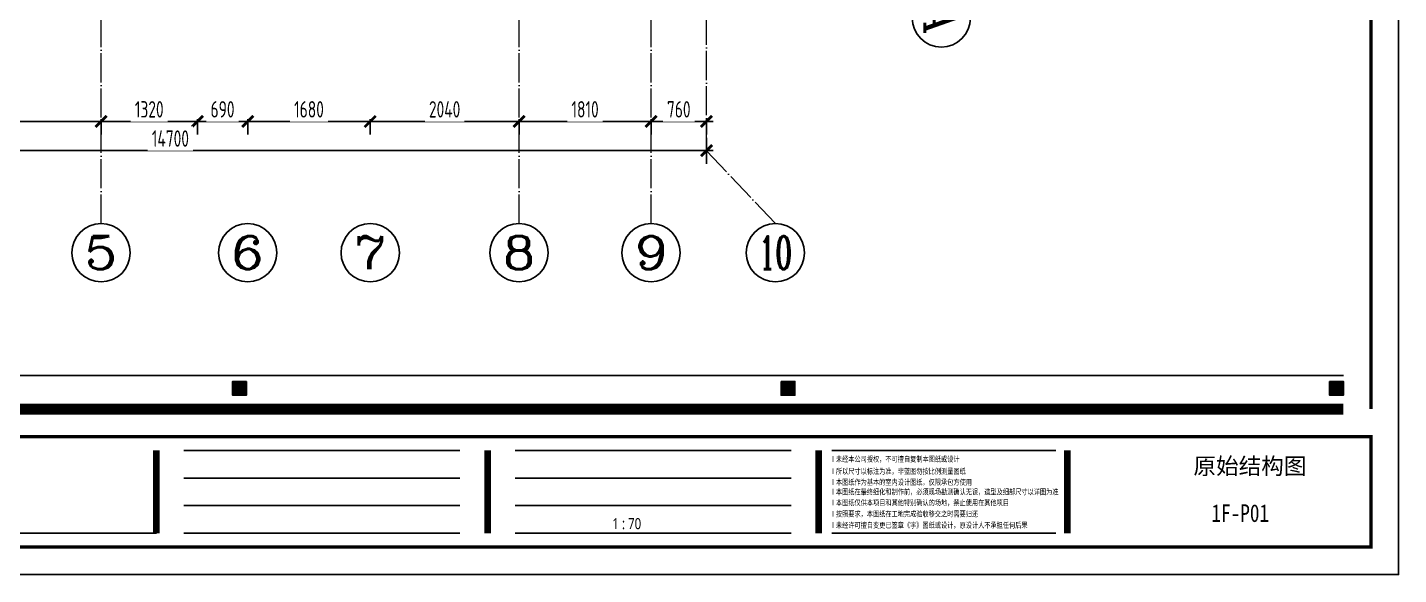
# Model space of a CAD drawing. Header units: inches. Extents: x -50945 to 250244, y -404780 to 18493.
# Drawn here: x 91484 to 110283, y -26458 to -18956 of the extents above; entities that cross this region are included whole.
import ezdxf
from ezdxf.enums import TextEntityAlignment as Align

# ---------------------------------------------------------------- set-up
doc = ezdxf.new("R2010")
doc.units = ezdxf.units.IN
doc.header["$MEASUREMENT"] = 0
doc.linetypes.add('DOTE', pattern=[2.42, 2, -0.2, 0.02, -0.2])
for name, color, linetype in [('0 @ 1 (1)', 7, 'Continuous'), ('15开关布置图-YJ', 2, 'Continuous'), ('AXIS', 1, 'Continuous'), ('AXIS_TEXT', 7, 'Continuous'), ('A图框', 7, 'Continuous'), ('D-ARCHI', 250, 'Continuous'), ('外标注', 50, 'Continuous')]:
    doc.layers.add(name, color=color, linetype=linetype)
doc.styles.add('04.YBC-外标注3.0', font='', dxfattribs={"width": 0.8, "height": 3})
doc.styles.add('05.YBC-内标注2.5', font='', dxfattribs={"width": 0.8, "height": 2.5})
doc.styles.add('_TCH_AXIS', font='COMPLEX', dxfattribs={"bigfont": 'GBCBIG'})
doc.styles.add('COMPLEX', font='COMPLEX')
doc.styles.add('HBA-DIMT', font='ARCHS.SHX', dxfattribs={"width": 0.8})
doc.styles.get("Standard").update_dxf_attribs({"font": 'Arial.ttf'})
doc.styles.add('宋体', font='', dxfattribs={"width": 0.8})
doc.styles.get('04.YBC-外标注3.0').set_extended_font_data('SimSun')
doc.styles.get('05.YBC-内标注2.5').set_extended_font_data('SimSun')
doc.styles.get('宋体').set_extended_font_data('SimSun')
doc.dimstyles.new('HBA_40', dxfattribs={"dimscale": 50, "dimtxt": 2.5, "dimasz": 0.1, "dimexe": 2, "dimexo": 2.5, "dimgap": 0.6, "dimtad": 1, "dimdec": 0, "dimrnd": 5, "dimzin": 0, "dimtxsty": 'HBA-DIMT', "dimblk": 'HBA_DIMENSION_TICK', "dimblk1": 'HBA_DIMENSION_TICK', "dimblk2": 'HBA_DIMENSION_TICK', "dimcen": 0.125, "dimclrd": 44, "dimclre": 44, "dimclrt": 2, "dimadec": 0, "dimazin": 0, "dimtfac": 1, "dimtdec": 0, "dimtix": 1, "dimtmove": 1, "dimatfit": 3, "dimldrblk": 'HBA_Leader_Dot', "dimfxl": 0, "dimtvp": 1, "dimtfill": 1, "dimtolj": 1, "dimtzin": 0, "dimarcsym": 0})

# ---------------------------------------------------------------- blocks, each defined once
blk = doc.blocks.new('HBA_DIMENSION_TICK')
at = {"color": 0, "linetype": 'ByBlock'}
for p, q in [((-10, 0), (0, 0)), ((0, 0), (10, 0))]:
    blk.add_line(p, q, dxfattribs=at)
at = {"color": 50, "linetype": 'ByBlock'}
blk.add_solid([(-10, -7), (-7, -10), (7, 10), (10, 7)], dxfattribs=at)
blk = doc.blocks.new('*D188')
at = {"layer": 'Defpoints', "color": 0, "transparency": 16777216}
for p in [(89684, -19990), (92494, -19990), (92494, -20245)]:
    blk.add_point(p, dxfattribs=at)
at = {"layer": '外标注', "color": 44, "lineweight": -2, "transparency": 16777216}
for p, q in [((89684, -20215), (89684, -20425)), ((89693, -20245), (92485, -20245)), ((92494, -20215), (92494, -20425))]:
    blk.add_line(p, q, dxfattribs=at)
at = {"layer": '外标注', "color": 44, "lineweight": -2, "transparency": 16777216, "xscale": 9, "yscale": 9, "zscale": 9, "rotation": 180}
blk.add_blockref('HBA_DIMENSION_TICK', (89684, -20245), dxfattribs=at)
at = {"layer": '外标注', "color": 44, "lineweight": -2, "transparency": 16777216, "xscale": 9, "yscale": 9, "zscale": 9}
blk.add_blockref('HBA_DIMENSION_TICK', (92494, -20245), dxfattribs=at)
at = {"layer": '外标注', "color": 2, "transparency": 16777216, "insert": (91089, -20079), "char_height": 225, "attachment_point": 5, "style": 'HBA-DIMT', "bg_fill": 3, "box_fill_scale": 1.25, "bg_fill_color": 256, "bg_fill_true_color": 13158600, "bg_fill_transparency": 0}
blk.add_mtext('\\A1;2810', dxfattribs=at)
blk = doc.blocks.new('HBA_Leader_Dot')
at = {"color": 0, "linetype": 'ByBlock'}
blk.add_line((-5, 0), (-10, 0), dxfattribs=at)
at = {"color": 0, "linetype": 'ByBlock', "const_width": 5}
blk.add_lwpolyline([(-2.5, 0, 1), (2.5, 0, 1)], format="xyb", close=True, dxfattribs=at)
blk = doc.blocks.new('*D189')
at = {"layer": 'Defpoints', "color": 0, "transparency": 16777216}
for p in [(92494, -19990), (93814, -19990), (93814, -20245)]:
    blk.add_point(p, dxfattribs=at)
at = {"layer": '外标注', "color": 44, "lineweight": -2, "transparency": 16777216}
for p, q in [((92494, -20215), (92494, -20425)), ((92503, -20245), (93805, -20245)), ((93814, -20215), (93814, -20425))]:
    blk.add_line(p, q, dxfattribs=at)
at = {"layer": '外标注', "color": 44, "lineweight": -2, "transparency": 16777216, "xscale": 9, "yscale": 9, "zscale": 9, "rotation": 180}
blk.add_blockref('HBA_DIMENSION_TICK', (92494, -20245), dxfattribs=at)
at = {"layer": '外标注', "color": 44, "lineweight": -2, "transparency": 16777216, "xscale": 9, "yscale": 9, "zscale": 9}
blk.add_blockref('HBA_DIMENSION_TICK', (93814, -20245), dxfattribs=at)
at = {"layer": '外标注', "color": 2, "transparency": 16777216, "insert": (93154, -20079), "char_height": 225, "attachment_point": 5, "style": 'HBA-DIMT', "bg_fill": 3, "box_fill_scale": 1.25, "bg_fill_color": 256, "bg_fill_true_color": 13158600, "bg_fill_transparency": 0}
blk.add_mtext('\\A1;1320', dxfattribs=at)
blk = doc.blocks.new('*D190')
at = {"layer": 'Defpoints', "color": 0, "transparency": 16777216}
for p in [(93814, -19990), (94504, -19990), (94504, -20245)]:
    blk.add_point(p, dxfattribs=at)
at = {"layer": '外标注', "color": 44, "lineweight": -2, "transparency": 16777216}
for p, q in [((93814, -20215), (93814, -20425)), ((93823, -20245), (94495, -20245)), ((94504, -20215), (94504, -20425))]:
    blk.add_line(p, q, dxfattribs=at)
at = {"layer": '外标注', "color": 44, "lineweight": -2, "transparency": 16777216, "xscale": 9, "yscale": 9, "zscale": 9, "rotation": 180}
blk.add_blockref('HBA_DIMENSION_TICK', (93814, -20245), dxfattribs=at)
at = {"layer": '外标注', "color": 44, "lineweight": -2, "transparency": 16777216, "xscale": 9, "yscale": 9, "zscale": 9}
blk.add_blockref('HBA_DIMENSION_TICK', (94504, -20245), dxfattribs=at)
at = {"layer": '外标注', "color": 2, "transparency": 16777216, "insert": (94159, -20079), "char_height": 225, "attachment_point": 5, "style": 'HBA-DIMT', "bg_fill": 3, "box_fill_scale": 1.25, "bg_fill_color": 256, "bg_fill_true_color": 13158600, "bg_fill_transparency": 0}
blk.add_mtext('\\A1;690', dxfattribs=at)
blk = doc.blocks.new('*D191')
at = {"layer": 'Defpoints', "color": 0, "transparency": 16777216}
for p in [(94504, -19990), (96184, -19990), (96184, -20245)]:
    blk.add_point(p, dxfattribs=at)
at = {"layer": '外标注', "color": 44, "lineweight": -2, "transparency": 16777216}
for p, q in [((94504, -20215), (94504, -20425)), ((94513, -20245), (96175, -20245)), ((96184, -20215), (96184, -20425))]:
    blk.add_line(p, q, dxfattribs=at)
at = {"layer": '外标注', "color": 44, "lineweight": -2, "transparency": 16777216, "xscale": 9, "yscale": 9, "zscale": 9, "rotation": 180}
blk.add_blockref('HBA_DIMENSION_TICK', (94504, -20245), dxfattribs=at)
at = {"layer": '外标注', "color": 44, "lineweight": -2, "transparency": 16777216, "xscale": 9, "yscale": 9, "zscale": 9}
blk.add_blockref('HBA_DIMENSION_TICK', (96184, -20245), dxfattribs=at)
at = {"layer": '外标注', "color": 2, "transparency": 16777216, "insert": (95344, -20079), "char_height": 225, "attachment_point": 5, "style": 'HBA-DIMT', "bg_fill": 3, "box_fill_scale": 1.25, "bg_fill_color": 256, "bg_fill_true_color": 13158600, "bg_fill_transparency": 0}
blk.add_mtext('\\A1;1680', dxfattribs=at)
blk = doc.blocks.new('*D192')
at = {"layer": 'Defpoints', "color": 0, "transparency": 16777216}
for p in [(96184, -19990), (98224, -19990), (98224, -20245)]:
    blk.add_point(p, dxfattribs=at)
at = {"layer": '外标注', "color": 44, "lineweight": -2, "transparency": 16777216}
for p, q in [((96184, -20215), (96184, -20425)), ((96193, -20245), (98215, -20245)), ((98224, -20215), (98224, -20425))]:
    blk.add_line(p, q, dxfattribs=at)
at = {"layer": '外标注', "color": 44, "lineweight": -2, "transparency": 16777216, "xscale": 9, "yscale": 9, "zscale": 9, "rotation": 180}
blk.add_blockref('HBA_DIMENSION_TICK', (96184, -20245), dxfattribs=at)
at = {"layer": '外标注', "color": 44, "lineweight": -2, "transparency": 16777216, "xscale": 9, "yscale": 9, "zscale": 9}
blk.add_blockref('HBA_DIMENSION_TICK', (98224, -20245), dxfattribs=at)
at = {"layer": '外标注', "color": 2, "transparency": 16777216, "insert": (97204, -20079), "char_height": 225, "attachment_point": 5, "style": 'HBA-DIMT', "bg_fill": 3, "box_fill_scale": 1.25, "bg_fill_color": 256, "bg_fill_true_color": 13158600, "bg_fill_transparency": 0}
blk.add_mtext('\\A1;2040', dxfattribs=at)
blk = doc.blocks.new('*D193')
at = {"layer": 'Defpoints', "color": 0, "transparency": 16777216}
for p in [(98224, -19990), (100034, -19990), (100034, -20245)]:
    blk.add_point(p, dxfattribs=at)
at = {"layer": '外标注', "color": 44, "lineweight": -2, "transparency": 16777216}
for p, q in [((98224, -20215), (98224, -20425)), ((98233, -20245), (100025, -20245)), ((100034, -20215), (100034, -20425))]:
    blk.add_line(p, q, dxfattribs=at)
at = {"layer": '外标注', "color": 44, "lineweight": -2, "transparency": 16777216, "xscale": 9, "yscale": 9, "zscale": 9, "rotation": 180}
blk.add_blockref('HBA_DIMENSION_TICK', (98224, -20245), dxfattribs=at)
at = {"layer": '外标注', "color": 44, "lineweight": -2, "transparency": 16777216, "xscale": 9, "yscale": 9, "zscale": 9}
blk.add_blockref('HBA_DIMENSION_TICK', (100034, -20245), dxfattribs=at)
at = {"layer": '外标注', "color": 2, "transparency": 16777216, "insert": (99129, -20079), "char_height": 225, "attachment_point": 5, "style": 'HBA-DIMT', "bg_fill": 3, "box_fill_scale": 1.25, "bg_fill_color": 256, "bg_fill_true_color": 13158600, "bg_fill_transparency": 0}
blk.add_mtext('\\A1;1810', dxfattribs=at)
blk = doc.blocks.new('*D194')
at = {"layer": 'Defpoints', "color": 0, "transparency": 16777216}
for p in [(100034, -19990), (100794, -19990), (100794, -20245)]:
    blk.add_point(p, dxfattribs=at)
at = {"layer": '外标注', "color": 44, "lineweight": -2, "transparency": 16777216}
for p, q in [((100034, -20215), (100034, -20425)), ((100043, -20245), (100785, -20245)), ((100794, -20215), (100794, -20425))]:
    blk.add_line(p, q, dxfattribs=at)
at = {"layer": '外标注', "color": 44, "lineweight": -2, "transparency": 16777216, "xscale": 9, "yscale": 9, "zscale": 9, "rotation": 180}
blk.add_blockref('HBA_DIMENSION_TICK', (100034, -20245), dxfattribs=at)
at = {"layer": '外标注', "color": 44, "lineweight": -2, "transparency": 16777216, "xscale": 9, "yscale": 9, "zscale": 9}
blk.add_blockref('HBA_DIMENSION_TICK', (100794, -20245), dxfattribs=at)
at = {"layer": '外标注', "color": 2, "transparency": 16777216, "insert": (100414, -20079), "char_height": 225, "attachment_point": 5, "style": 'HBA-DIMT', "bg_fill": 3, "box_fill_scale": 1.25, "bg_fill_color": 256, "bg_fill_true_color": 13158600, "bg_fill_transparency": 0}
blk.add_mtext('\\A1;760', dxfattribs=at)
blk = doc.blocks.new('*D195')
at = {"layer": 'Defpoints', "color": 0, "transparency": 16777216}
for p in [(86094, -20245), (100794, -20245), (100794, -20645)]:
    blk.add_point(p, dxfattribs=at)
at = {"layer": '外标注', "color": 44, "lineweight": -2, "transparency": 16777216}
for p, q in [((86094, -20470), (86094, -20825)), ((100794, -20470), (100794, -20825)), ((86103, -20645), (100785, -20645))]:
    blk.add_line(p, q, dxfattribs=at)
at = {"layer": '外标注', "color": 44, "lineweight": -2, "transparency": 16777216, "xscale": 9, "yscale": 9, "zscale": 9, "rotation": 180}
blk.add_blockref('HBA_DIMENSION_TICK', (86094, -20645), dxfattribs=at)
at = {"layer": '外标注', "color": 44, "lineweight": -2, "transparency": 16777216, "xscale": 9, "yscale": 9, "zscale": 9}
blk.add_blockref('HBA_DIMENSION_TICK', (100794, -20645), dxfattribs=at)
at = {"layer": '外标注', "color": 2, "transparency": 16777216, "insert": (93444, -20479), "char_height": 225, "attachment_point": 5, "style": 'HBA-DIMT', "bg_fill": 3, "box_fill_scale": 1.25, "bg_fill_color": 256, "bg_fill_true_color": 13158600, "bg_fill_transparency": 0}
blk.add_mtext('\\A1;14700', dxfattribs=at)
blk = doc.blocks.new('_AXISO')
blk.add_circle((0, 0), 0.5)
at = {"layer": 'AXIS_TEXT', "style": 'COMPLEX', "width": 1.041667}
blk.add_attdef('A', text='', height=0.56, dxfattribs=at).set_placement((-0.25, -0.28), (0.25, -0.28), align=Align.FIT)
blk = doc.blocks.new('gegeg')
at = {"layer": 'A图框'}
h = blk.add_hatch(color=256, dxfattribs=at)
h.dxf.hatch_style = 1
h.paths.add_polyline_path([(147800, -57733), (147975, -57733), (147975, -57558), (147800, -57558)])
h = blk.add_hatch(color=256, dxfattribs=at)
h.dxf.hatch_style = 1
h.paths.add_polyline_path([(154931, -57558), (154756, -57558), (154756, -57733), (154931, -57733)])
h = blk.add_hatch(color=256, dxfattribs=at)
h.dxf.hatch_style = 1
h.paths.add_polyline_path([(161887, -57558), (161712, -57558), (161712, -57733), (161887, -57733)])
for p, q in [((133887, -57482), (161887, -57482)), ((147184, -58433), (150684, -58433)), ((151384, -58433), (154884, -58433)), ((155398, -58433), (158242, -58433)), ((147184, -58783), (150684, -58783)), ((151384, -58783), (154884, -58783)), ((147184, -59133), (150684, -59133)), ((151384, -59133), (154884, -59133)), ((138761, -59483), (146834, -59483)), ((147184, -59483), (150684, -59483)), ((151384, -59483), (154884, -59483)), ((155398, -59483), (158242, -59483))]:
    blk.add_line(p, q, dxfattribs=at)
for points in [[(162587, -39218), (162587, -60008), (133187, -60008), (133187, -39218)], [(147975, -57558), (147800, -57558), (147800, -57733), (147975, -57733)], [(154756, -57558), (154931, -57558), (154931, -57733), (154756, -57733)], [(161712, -57558), (161887, -57558), (161887, -57733), (161712, -57733)]]:
    blk.add_lwpolyline(points, close=True, dxfattribs=at)
for points, const_width in [([(133537, -40125), (133537, -39568), (162237, -39568), (162237, -57908)], 42), ([(161887, -57908), (133887, -57908)], 140), ([(146834, -58433), (146834, -59483)], 84), ([(151034, -58433), (151034, -59483)], 84), ([(155234, -58433), (155234, -59483)], 84), ([(158387, -58433), (158387, -59483)], 84)]:
    blk.add_lwpolyline(points, dxfattribs=dict(at, const_width=const_width))
at = {"layer": 'A图框', "const_width": 42}
blk.add_lwpolyline([(133537, -58258), (162237, -58258), (162237, -59658), (133537, -59658)], close=True, dxfattribs=at)
at = {"layer": '0 @ 1 (1)', "insert": (152579, -59363), "char_height": 175, "width": 3199.54, "attachment_point": 4, "style": '05.YBC-内标注2.5'}
blk.add_mtext('{\\fMicrosoft YaHei|b0|i0|c134|p34;\\H0.8x; 1 : 70}', dxfattribs=at)
at = {"layer": 'A图框', "char_height": 70, "attachment_point": 1, "style": '04.YBC-外标注3.0'}
for s, width, insert in [('{\\fArial Unicode MS|b0|i0|c134|p0;l 未经本公司授权，不可擅自复制本图纸或设计}', 1842.18, (155405, -58508)), ('{\\fArial Unicode MS|b0|i0|c134|p0;l 所以尺寸以标注为准，非蓝图勿按比例测量图纸}', 1906.2, (155405, -58662)), ('{\\fArial Unicode MS|b0|i0|c134|p0;l 本图纸作为基本的室内设计图纸，仅限承包方使用}', 2550.12, (155405, -58801)), ('{\\fArial Unicode MS|b0|i0|c134|p0;l 本图纸在最终细化和制作前，必须现场勘测确认无误，造型及细部尺寸以详图为准}', 3701.19, (155405, -58923)), ('{\\fArial Unicode MS|b0|i0|c134|p0;l 本图纸仅供本项目和其他特别确认的场地，禁止使用在其他项目}', 3008.74, (155405, -59060)), ('{\\fArial Unicode MS|b0|i0|c134|p0;l 按照要求，本图纸在工地完成验收移交之时需要归还}', 1941.8, (155405, -59203)), ('{\\fArial Unicode MS|b0|i0|c134|p0;l 未经许可擅自变更已签章《字》图纸或设计，原设计人不承担任何后果}', 3026.66, (155405, -59346))]:
    blk.add_mtext_dynamic_manual_height_columns(s, width=width, gutter_width=1, heights=[0], dxfattribs=dict(at, insert=insert))

msp = doc.modelspace()

# ---------------------------------------------------------------- block references
at = {"layer": 'AXIS'}
ref = msp.add_blockref('_AXISO', (104013.95, -18825.12), dxfattribs=dict(at, xscale=800, yscale=800, zscale=800, rotation=270))
ref.add_attrib('A', 'A', dxfattribs={"layer": 'AXIS_TEXT', "height": 452.55, "rotation": 270, "style": '_TCH_AXIS', "width": 1.166667}).set_placement((103787.68, -18598.84), (103787.68, -19051.39), align=Align.FIT)
ref = msp.add_blockref('_AXISO', (92493.65, -22045.12), dxfattribs=dict(at, xscale=800, yscale=800, zscale=800))
ref.add_attrib('A', '5', dxfattribs={"layer": 'AXIS_TEXT', "height": 452.55, "style": '_TCH_AXIS', "width": 1.5}).set_placement((92267.38, -22271.39), (92719.92, -22271.39), align=Align.FIT)
ref = msp.add_blockref('_AXISO', (94503.65, -22045.12), dxfattribs=dict(at, xscale=800, yscale=800, zscale=800))
ref.add_attrib('A', '6', dxfattribs={"layer": 'AXIS_TEXT', "height": 452.55, "style": '_TCH_AXIS', "width": 1.5}).set_placement((94277.38, -22271.39), (94729.92, -22271.39), align=Align.FIT)
ref = msp.add_blockref('_AXISO', (96183.65, -22045.12), dxfattribs=dict(at, xscale=800, yscale=800, zscale=800))
ref.add_attrib('A', '7', dxfattribs={"layer": 'AXIS_TEXT', "height": 452.55, "style": '_TCH_AXIS', "width": 1.5}).set_placement((95957.38, -22271.39), (96409.92, -22271.39), align=Align.FIT)
ref = msp.add_blockref('_AXISO', (98223.65, -22045.12), dxfattribs=dict(at, xscale=800, yscale=800, zscale=800))
ref.add_attrib('A', '8', dxfattribs={"layer": 'AXIS_TEXT', "height": 452.55, "style": '_TCH_AXIS', "width": 1.5}).set_placement((97997.38, -22271.39), (98449.92, -22271.39), align=Align.FIT)
ref = msp.add_blockref('_AXISO', (100033.95, -22045.12), dxfattribs=dict(at, xscale=800, yscale=800, zscale=800))
ref.add_attrib('A', '9', dxfattribs={"layer": 'AXIS_TEXT', "height": 452.55, "style": '_TCH_AXIS', "width": 1.5}).set_placement((99807.68, -22271.39), (100260.23, -22271.39), align=Align.FIT)
ref = msp.add_blockref('_AXISO', (101738.62, -22045.12), dxfattribs=dict(at, xscale=800, yscale=800, zscale=800))
ref.add_attrib('A', '10', dxfattribs={"layer": 'AXIS_TEXT', "height": 452.548, "style": '_TCH_AXIS', "width": 0.724138}).set_placement((101512.34, -22271.39), (101964.89, -22271.39), align=Align.FIT)

# ---------------------------------------------------------------- texts
at = {"color": 253, "insert": (107716.67, -25494.34), "char_height": 242.1645, "attachment_point": 1, "style": '宋体'}
msp.add_mtext_dynamic_manual_height_columns('{\\fSimSun|b0|i0|c134|p2;1F-P01}', width=66.2668, gutter_width=16.21, heights=[0], dxfattribs=at)
at = {"layer": 'A图框', "insert": (107470.71, -24856.43), "char_height": 227.0292, "attachment_point": 1}
msp.add_mtext_dynamic_manual_height_columns('{\\fSimSun|b0|i0|c134|p2;原始结构图}', width=2770.8358, gutter_width=16.21, heights=[0], dxfattribs=at)

# ---------------------------------------------------------------- dimensions: what is measured, and where the dimension line sits
at = {"layer": '外标注'}
dim = msp.add_linear_dim(base=(92493.65, -20245.12), p1=(89683.65, -19990.08), p2=(92493.65, -19990.08), dimstyle='HBA_40', override={"dimscale": 90, "dimfxl": 200, "dimfxlon": 1}, dxfattribs=at)
dim.commit()
dim.dimension.update_dxf_attribs({"geometry": '*D188', "text_midpoint": (91088.65, -20078.62)})

# ---------------------------------------------------------------- next in the draw order: dimensions: what is measured, and where the dimension line sits
dim = msp.add_linear_dim(base=(93813.65, -20245.12), p1=(92493.65, -19990.08), p2=(93813.65, -19990.08), dimstyle='HBA_40', override={"dimscale": 90, "dimfxl": 200, "dimfxlon": 1}, dxfattribs=at)
dim.commit()
dim.dimension.update_dxf_attribs({"geometry": '*D189', "text_midpoint": (93153.65, -20078.62)})

# ---------------------------------------------------------------- next in the draw order: dimensions: what is measured, and where the dimension line sits
dim = msp.add_linear_dim(base=(94503.65, -20245.12), p1=(93813.65, -19990.08), p2=(94503.65, -19990.08), dimstyle='HBA_40', override={"dimscale": 90, "dimfxl": 200, "dimfxlon": 1}, dxfattribs=at)
dim.commit()
dim.dimension.update_dxf_attribs({"geometry": '*D190', "text_midpoint": (94158.65, -20078.62)})

# ---------------------------------------------------------------- next in the draw order: dimensions: what is measured, and where the dimension line sits
dim = msp.add_linear_dim(base=(96183.65, -20245.12), p1=(94503.65, -19990.08), p2=(96183.65, -19990.08), dimstyle='HBA_40', override={"dimscale": 90, "dimfxl": 200, "dimfxlon": 1}, dxfattribs=at)
dim.commit()
dim.dimension.update_dxf_attribs({"geometry": '*D191', "text_midpoint": (95343.65, -20078.62)})

# ---------------------------------------------------------------- next in the draw order: dimensions: what is measured, and where the dimension line sits
dim = msp.add_linear_dim(base=(98223.65, -20245.12), p1=(96183.65, -19990.08), p2=(98223.65, -19990.08), dimstyle='HBA_40', override={"dimscale": 90, "dimfxl": 200, "dimfxlon": 1}, dxfattribs=at)
dim.commit()
dim.dimension.update_dxf_attribs({"geometry": '*D192', "text_midpoint": (97203.65, -20078.62)})

# ---------------------------------------------------------------- next in the draw order: dimensions: what is measured, and where the dimension line sits
dim = msp.add_linear_dim(base=(100033.95, -20245.12), p1=(98223.65, -19990.08), p2=(100033.95, -19990.08), dimstyle='HBA_40', override={"dimscale": 90, "dimfxl": 200, "dimfxlon": 1}, dxfattribs=at)
dim.commit()
dim.dimension.update_dxf_attribs({"geometry": '*D193', "text_midpoint": (99128.8, -20078.62)})

# ---------------------------------------------------------------- next in the draw order: dimensions: what is measured, and where the dimension line sits
dim = msp.add_linear_dim(base=(100793.95, -20245.12), p1=(100033.95, -19990.08), p2=(100793.95, -19990.08), dimstyle='HBA_40', override={"dimscale": 90, "dimfxl": 200, "dimfxlon": 1}, dxfattribs=at)
dim.commit()
dim.dimension.update_dxf_attribs({"geometry": '*D194', "text_midpoint": (100413.95, -20078.62)})

# ---------------------------------------------------------------- next in the draw order: dimensions: what is measured, and where the dimension line sits
dim = msp.add_linear_dim(base=(100793.95, -20645.12), p1=(86093.95, -20245.12), p2=(100793.95, -20245.12), dimstyle='HBA_40', override={"dimscale": 90, "dimfxl": 200, "dimfxlon": 1}, dxfattribs=at)
dim.commit()
dim.dimension.update_dxf_attribs({"geometry": '*D195', "text_midpoint": (93443.95, -20478.62)})

# ---------------------------------------------------------------- next in the draw order: linework, layer by layer
at = {"layer": 'D-ARCHI', "color": 251, "linetype": 'DOTE', "lineweight": 5, "ltscale": 200}
for p, q in [((100793.95, -20645.12), (100793.95, -6696.54)), ((100033.95, -21645.12), (100033.95, -14116.79)), ((92493.65, -21645.12), (92493.65, -15316.79)), ((98223.65, -21645.12), (98223.65, -15316.79)), ((100793.95, -20647.62), (101738.62, -21645.12))]:
    msp.add_line(p, q, dxfattribs=at)

# ---------------------------------------------------------------- next in the draw order: block references
at = {"layer": '15开关布置图-YJ', "color": 2, "xscale": 1.081091401797356, "yscale": 1.081091401797356, "zscale": 1.081091401797356}
msp.add_blockref('gegeg', (-65489.03, 38415.43), dxfattribs=at)

doc.saveas('drawing.dxf')
